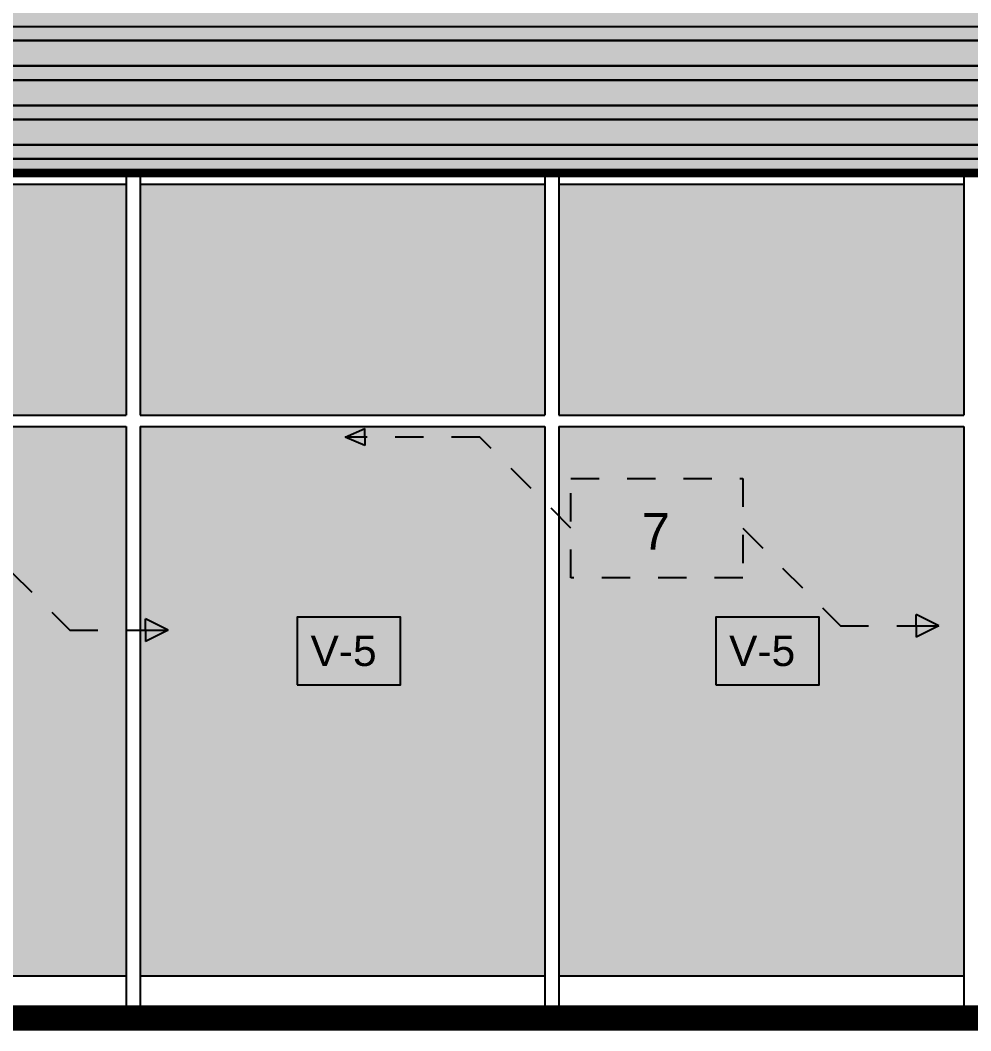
# Model space of a CAD drawing. Header units: metres. Extents: x 5916 to 6101, y 1788 to 1857.
# Drawn here: x 6023.633 to 6027.008, y 1788.667 to 1792.255 of the extents above; entities that cross this region are included whole.
import ezdxf

# ---------------------------------------------------------------- set-up
doc = ezdxf.new("R2010")
doc.units = ezdxf.units.M
doc.header["$LTSCALE"] = 0.02
doc.linetypes.add('HIDDEN', pattern=[0.375, 0.25, -0.125])
for name, color, linetype in [('A-Cotas', 7, 'Continuous'), ('A-Cotas Generales', 2, 'Continuous'), ('A-Puertas', 7, 'Continuous'), ('hidden', 7, 'HIDDEN')]:
    doc.layers.add(name, color=color, linetype=linetype)
for name, color, linetype, lineweight in [('A-FACIA', 12, 'Continuous', 50), ('A-LINEA DE TIERRA', 14, 'Continuous', 40), ('A-PAREDES FRONTALES', 7, 'Continuous', 30)]:
    doc.layers.add(name, color=color, linetype=linetype, lineweight=lineweight)
doc.styles.add('Arial', font='arial.ttf', dxfattribs={"height": 0.15})
doc.styles.add('Cotas 75', font='arial.ttf', dxfattribs={"height": 0.13})

msp = doc.modelspace()

# ---------------------------------------------------------------- hatches: boundary and pattern name
at = {"layer": 'A-Cotas', "true_color": 0xf57a00}
h = msp.add_hatch(color=30, dxfattribs=at)
h.dxf.hatch_style = 1
h.paths.add_polyline_path([(6031.3451, 1792.2322), (6020.1995, 1792.2322), (6020.1995, 1792.1822), (6031.3451, 1792.1822)])
h = msp.add_hatch(color=30, dxfattribs=at)
h.dxf.hatch_style = 1
h.paths.add_polyline_path([(6031.3451, 1792.0922), (6020.1995, 1792.0922), (6020.1995, 1792.0422), (6031.3451, 1792.0422)])
h = msp.add_hatch(color=30, dxfattribs=at)
h.dxf.hatch_style = 1
h.paths.add_polyline_path([(6031.3451, 1791.9522), (6020.1995, 1791.9522), (6020.1995, 1791.9022), (6031.3451, 1791.9022)])
h = msp.add_hatch(color=30, dxfattribs=at)
h.dxf.hatch_style = 1
h.paths.add_polyline_path([(6031.3451, 1791.8122), (6020.1995, 1791.8122), (6020.1995, 1791.7622), (6031.3451, 1791.7622)])
at = {"layer": 'A-Puertas'}
h = msp.add_hatch(color=15, dxfattribs=at)
h.dxf.hatch_style = 1
h.paths.add_polyline_path([(6031.3451, 1792.2922), (6020.1995, 1792.2922), (6020.1995, 1792.2322), (6031.3451, 1792.2322)])
h = msp.add_hatch(color=15, dxfattribs=at)
h.dxf.hatch_style = 1
h.paths.add_polyline_path([(6031.3451, 1792.1822), (6020.1995, 1792.1822), (6020.1995, 1792.0922), (6031.3451, 1792.0922)])
h = msp.add_hatch(color=15, dxfattribs=at)
h.dxf.hatch_style = 1
h.paths.add_polyline_path([(6031.3451, 1792.0422), (6020.1995, 1792.0422), (6020.1995, 1791.9522), (6031.3451, 1791.9522)])
h = msp.add_hatch(color=15, dxfattribs=at)
h.dxf.hatch_style = 1
h.paths.add_polyline_path([(6031.3451, 1791.9022), (6020.1995, 1791.9022), (6020.1995, 1791.8122), (6031.3451, 1791.8122)])
h = msp.add_hatch(color=15, dxfattribs=at)
h.dxf.hatch_style = 1
h.paths.add_polyline_path([(6031.3451, 1791.7622), (6020.1995, 1791.7622), (6020.1995, 1791.7122), (6031.3451, 1791.7122)])
h = msp.add_hatch(color=144, dxfattribs=at)
h.set_gradient(color1=(12, 132, 151), color2=(206, 239, 243), rotation=45, tint=1, name='CYLINDER')
h.paths.add_polyline_path([(6024.009, 1791.6722), (6022.5724, 1791.6722), (6022.5724, 1790.8522), (6024.009, 1790.8522)])
h.paths.add_polyline_path([(6024.009, 1790.8122), (6022.5724, 1790.8122), (6022.5724, 1788.8622), (6024.009, 1788.8622)])
h = msp.add_hatch(color=144, dxfattribs=at)
h.set_gradient(color1=(12, 132, 151), color2=(206, 239, 243), rotation=45, tint=1, name='CYLINDER')
h.paths.add_polyline_path([(6025.4957, 1791.6722), (6024.059, 1791.6722), (6024.059, 1790.8522), (6025.4957, 1790.8522)])
h.paths.add_polyline_path([(6025.4957, 1790.8122), (6024.059, 1790.8122), (6024.059, 1788.8622), (6025.4957, 1788.8622)])
h = msp.add_hatch(color=144, dxfattribs=at)
h.set_gradient(color1=(12, 132, 151), color2=(206, 239, 243), rotation=45, tint=1, name='CYLINDER')
h.paths.add_polyline_path([(6026.9827, 1791.6722), (6025.5457, 1791.6722), (6025.5457, 1790.8522), (6026.9827, 1790.8522)])
h = msp.add_hatch(color=144, dxfattribs=at)
h.set_gradient(color1=(12, 132, 151), color2=(206, 239, 243), rotation=45, tint=1, name='CYLINDER')
h.paths.add_polyline_path([(6026.9827, 1790.8122), (6025.5457, 1790.8122), (6025.5457, 1788.8622), (6026.9827, 1788.8622)])

# ---------------------------------------------------------------- linework, layer by layer
at = {"layer": 'A-Cotas', "ltscale": 10}
for points in [[(6024.6161, 1789.8954), (6024.983, 1789.8954), (6024.983, 1790.1354), (6024.6161, 1790.1354)], [(6026.1021, 1789.8954), (6026.469, 1789.8954), (6026.469, 1790.1354), (6026.1021, 1790.1354)]]:
    msp.add_lwpolyline(points, close=True, dxfattribs=at)
at = {"layer": 'A-FACIA', "linetype": 'Continuous', "const_width": 0.03, "flags": 128}
msp.add_lwpolyline([(6020.1995, 1791.7122), (6031.3451, 1791.7122)], dxfattribs=at)
at = {"layer": 'A-LINEA DE TIERRA', "color": 250, "linetype": 'Continuous', "const_width": 0.09, "flags": 128}
msp.add_lwpolyline([(6016.9545, 1788.7122), (6069.7034, 1788.7122)], dxfattribs=at)
at = {"layer": 'A-PAREDES FRONTALES'}
for points in [[(6020.1995, 1792.1822), (6031.3451, 1792.1822)], [(6020.1995, 1792.0922), (6031.3451, 1792.0922)], [(6020.1995, 1792.0422), (6031.3451, 1792.0422)], [(6020.1995, 1791.9522), (6031.3451, 1791.9522)], [(6020.1995, 1791.9022), (6031.3451, 1791.9022)], [(6020.1995, 1791.8122), (6031.3451, 1791.8122)], [(6020.1995, 1791.7622), (6031.3451, 1791.7622)]]:
    msp.add_lwpolyline(points, dxfattribs=at)
at = {"layer": 'A-Puertas', "color": 15}
msp.add_lwpolyline([(6020.1995, 1792.2322), (6031.3451, 1792.2322)], dxfattribs=at)
at = {"layer": 'A-Puertas', "color": 4}
for points in [[(6024.009, 1791.7122), (6024.009, 1790.8522)], [(6024.059, 1791.7122), (6024.059, 1790.8522)], [(6025.4957, 1791.7122), (6025.4957, 1790.8522)], [(6025.5457, 1791.7122), (6025.5457, 1790.8522)], [(6026.9827, 1791.7122), (6026.9827, 1790.8522)], [(6022.5724, 1791.6722), (6024.009, 1791.6722)], [(6024.059, 1791.6722), (6025.4957, 1791.6722)], [(6025.5457, 1791.6722), (6026.9827, 1791.6722)], [(6022.5724, 1790.8522), (6024.009, 1790.8522)], [(6024.059, 1790.8522), (6025.4957, 1790.8522)], [(6025.5457, 1790.8522), (6026.9827, 1790.8522)], [(6022.5724, 1790.8122), (6024.009, 1790.8122)], [(6024.009, 1790.8122), (6024.009, 1788.7122)], [(6024.059, 1790.8122), (6024.059, 1788.7122)], [(6024.059, 1790.8122), (6025.4957, 1790.8122)], [(6025.4957, 1790.8122), (6025.4957, 1788.7122)], [(6025.5457, 1790.8122), (6025.5457, 1788.7122)], [(6025.5457, 1790.8122), (6026.9827, 1790.8122)], [(6026.9827, 1790.8122), (6026.9827, 1788.7122)], [(6022.5724, 1788.8622), (6024.009, 1788.8622)], [(6024.059, 1788.8622), (6025.4957, 1788.8622)], [(6025.5457, 1788.8622), (6026.9827, 1788.8622)]]:
    msp.add_lwpolyline(points, dxfattribs=at)
at = {"layer": 'hidden'}
for points in [[(6024.8568, 1790.7749), (6024.7868, 1790.7749), (6024.8568, 1790.8049)], [(6024.8568, 1790.7449), (6024.7868, 1790.7749)], [(6024.8568, 1790.7749), (6024.8568, 1790.8049)], [(6025.5882, 1790.4513), (6025.2646, 1790.7749), (6024.8568, 1790.7749)], [(6024.8568, 1790.7749), (6024.8568, 1790.7449)], [(6026.1982, 1790.4513), (6026.5449, 1790.1046), (6026.8143, 1790.1046)], [(6023.462, 1790.4358), (6023.8087, 1790.0891), (6024.0782, 1790.0891)], [(6024.0782, 1790.0891), (6024.0782, 1790.1291)], [(6024.1582, 1790.0891), (6024.0782, 1790.1291)], [(6026.8143, 1790.1046), (6026.8143, 1790.1446)], [(6026.8943, 1790.1046), (6026.8143, 1790.1446)], [(6026.8143, 1790.1046), (6026.8143, 1790.0646)], [(6026.8143, 1790.1046), (6026.8943, 1790.1046), (6026.8143, 1790.0646)], [(6024.0782, 1790.0891), (6024.0782, 1790.0491)], [(6024.0782, 1790.0891), (6024.1582, 1790.0891), (6024.0782, 1790.0491)]]:
    msp.add_lwpolyline(points, dxfattribs=at)
msp.add_lwpolyline([(6025.5882, 1790.6274), (6026.1982, 1790.6274), (6026.1982, 1790.2752), (6025.5882, 1790.2752)], close=True, dxfattribs=at)

# ---------------------------------------------------------------- texts
at = {"layer": 'A-Cotas', "ltscale": 10, "char_height": 0.108, "attachment_point": 5, "style": 'Cotas 75'}
for insert in [(6024.7811, 1790.0154), (6026.2671, 1790.0154)]:
    msp.add_mtext('V-5', dxfattribs=dict(at, insert=insert))
at = {"layer": 'A-Cotas Generales', "color": 7, "linetype": 'Continuous', "insert": (6025.8896, 1790.4407), "char_height": 0.13, "attachment_point": 5, "style": 'Arial'}
msp.add_mtext('7', dxfattribs=at)

doc.saveas('drawing.dxf')
